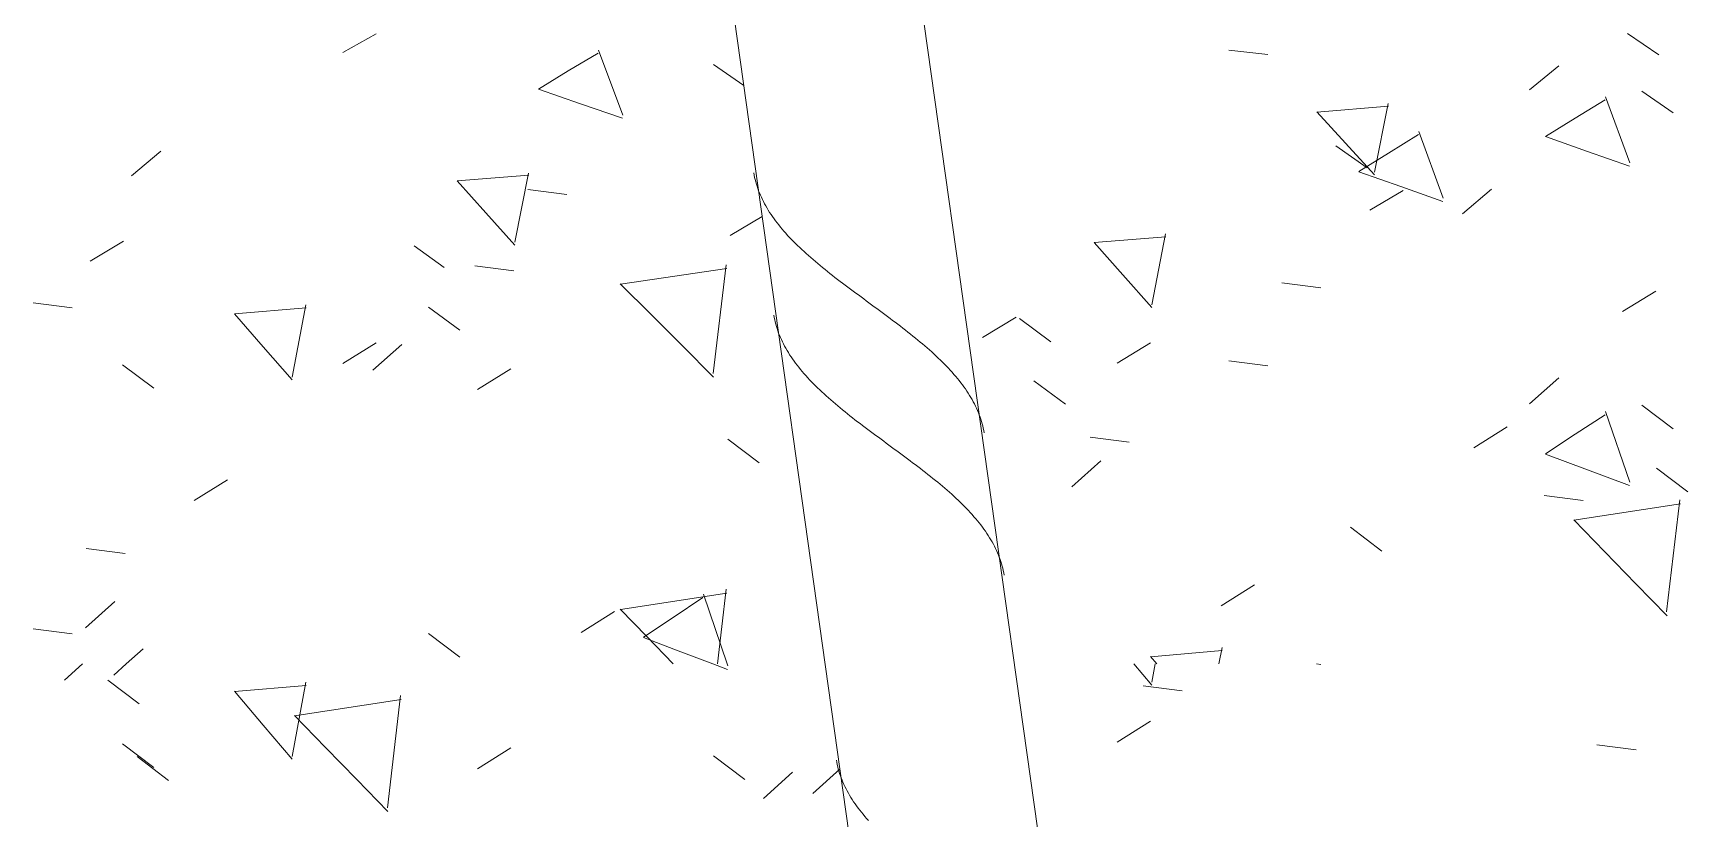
# Model space of a CAD drawing. Header units: inches. Extents: x -16566 to 235, y -92 to 81.
# Drawn here: x -16550.304 to -16545.886, y -52.539 to -50.44 of the extents above; entities that cross this region are included whole.
import ezdxf

# ---------------------------------------------------------------- set-up
doc = ezdxf.new("R2010")
doc.units = ezdxf.units.IN
doc.header["$MEASUREMENT"] = 0
doc.layers.add('A-WALL', color=113, linetype='Continuous', lineweight=18)
doc.layers.add('A-WALL-PATT', color=111, linetype='Continuous', lineweight=18)

# ---------------------------------------------------------------- blocks, each defined once
blk = doc.blocks.new('FP_1-DETAIL - FLOOR FRAMING - HOLLOWCORE SLAB FRONT')
at = {"layer": 'A-WALL-PATT', "color": 8, "lineweight": 9}
for p, q in [((16757.0613, -52.1552), (16757.0944, -52.1253)), ((16758.6608, -52.1253), (16758.6992, -52.1399)), ((16758.6985, -52.1253), (16758.7002, -52.1303)), ((16757.5438, -52.264), (16757.8284, -52.2204)), ((16757.8268, -52.2098), (16757.7914, -52.5095)), ((16759.809, -52.1841), (16759.9137, -52.1977)), ((16757.5437, -52.2633), (16757.6267, -52.3488)), ((16757.6267, -52.3488), (16757.7098, -52.4341)), ((16761.0209, -52.3417), (16761.1256, -52.3553)), ((16757.1233, -52.373), (16757.207, -52.4364)), ((16757.7098, -52.4341), (16757.7929, -52.5193)), ((16758.9275, -52.4713), (16758.9998, -52.4061))]:
    blk.add_line(p, q, dxfattribs=at)
blk = doc.blocks.new('FP_2-DETAIL - FLOOR FRAMING - HOLLOWCORE SLAB FRONT')
at = {"layer": 'A-WALL-PATT', "color": 8, "lineweight": 9}
for p, q in [((16758.6618, -50.5243), (16758.7432, -50.5802)), ((16760.4646, -50.7607), (16760.5442, -50.7115)), ((16760.5454, -50.7031), (16760.6103, -50.8814)), ((16760.3238, -50.7413), (16760.4076, -50.8005)), ((16760.385, -50.8101), (16760.4646, -50.7607)), ((16760.3853, -50.8106), (16760.4973, -50.8505)), ((16760.4973, -50.8505), (16760.6093, -50.8904)), ((16758.1661, -50.8584), (16758.2707, -50.8712)), ((16760.4146, -50.9136), (16760.5037, -50.8608)), ((16760.6616, -50.9234), (16760.7395, -50.8569)), ((16758.7064, -50.9813), (16758.7923, -50.9299)), ((16759.6783, -50.9999), (16759.8695, -50.9842)), ((16759.8693, -50.9761), (16759.8323, -51.1661)), ((16756.9982, -51.0493), (16757.0872, -50.9958)), ((16759.6783, -50.9993), (16759.7554, -51.0862)), ((16759.7554, -51.0862), (16759.8325, -51.1737)), ((16760.1791, -51.1075), (16760.2838, -51.1206)), ((16757.383, -51.1905), (16757.5743, -51.1745)), ((16757.383, -51.1899), (16757.4602, -51.2781)), ((16757.5741, -51.1663), (16757.5371, -51.3591)), ((16757.4602, -51.2781), (16757.5373, -51.3668)), ((16759.7399, -51.3222), (16759.829, -51.2676)), ((16757.0844, -51.3266), (16757.1681, -51.3887)), ((16758.0317, -51.392), (16758.1208, -51.3371)), ((16758.7007, -51.5254), (16758.7845, -51.5882)), ((16761.2419, -51.6873), (16761.2066, -51.9867)), ((16760.959, -51.7412), (16761.2436, -51.6979)), ((16760.3627, -51.7605), (16760.4465, -51.8238)), ((16760.9588, -51.7405), (16761.0419, -51.8257)), ((16756.9869, -51.8172), (16757.0916, -51.8308)), ((16761.0419, -51.8257), (16761.125, -51.9111)), ((16761.125, -51.9111), (16761.2081, -51.9966)), ((16758.5545, -52.0013), (16758.6341, -51.9483)), ((16758.6353, -51.9392), (16758.6985, -52.1253)), ((16758.4749, -52.0543), (16758.5545, -52.0013)), ((16757.0944, -52.1253), (16757.1392, -52.0847)), ((16758.4752, -52.0549), (16758.568, -52.0901)), ((16758.568, -52.0901), (16758.6608, -52.1253))]:
    blk.add_line(p, q, dxfattribs=at)
blk = doc.blocks.new('FP_3-DETAIL - FLOOR FRAMING - HOLLOWCORE SLAB FRONT')
at = {"layer": 'A-WALL-PATT', "color": 9, "lineweight": 9}
for p, q in [((16759.7845, -52.1253), (16759.8325, -52.1818)), ((16759.8414, -52.1253), (16759.8323, -52.174)), ((16760.2717, -52.1253), (16760.2838, -52.1268)), ((16757.5741, -52.1742), (16757.5371, -52.3723)), ((16757.383, -52.1993), (16757.5743, -52.1827)), ((16757.383, -52.1986), (16757.4602, -52.2894)), ((16757.4602, -52.2894), (16757.5373, -52.3801)), ((16759.7399, -52.3346), (16759.829, -52.2786)), ((16757.0844, -52.3391), (16757.1681, -52.4025)), ((16758.0317, -52.4058), (16758.1208, -52.3499))]:
    blk.add_line(p, q, dxfattribs=at)
blk = doc.blocks.new('FP_4-DETAIL - FLOOR FRAMING - HOLLOWCORE SLAB FRONT')
at = {"layer": 'A-WALL-PATT', "color": 9, "lineweight": 9}
for p, q in [((16757.6725, -50.492), (16757.7615, -50.4419)), ((16760.0377, -50.4857), (16760.1424, -50.4979)), ((16760.8409, -50.5918), (16760.9188, -50.5279)), ((16760.9631, -50.6673), (16761.0427, -50.6187)), ((16761.044, -50.6104), (16761.1089, -50.7868)), ((16761.141, -50.5954), (16761.2247, -50.6534)), ((16760.8835, -50.7163), (16760.9631, -50.6673)), ((16760.8838, -50.7168), (16760.9959, -50.7562)), ((16760.9959, -50.7562), (16761.1079, -50.7958)), ((16758.4135, -51.1111), (16758.6981, -51.0692)), ((16758.6964, -51.059), (16758.6611, -51.3499)), ((16758.4133, -51.1104), (16758.4964, -51.193)), ((16756.8456, -51.1607), (16756.9503, -51.1739)), ((16757.9015, -51.1723), (16757.9853, -51.2339)), ((16758.4964, -51.193), (16758.5795, -51.276)), ((16757.7526, -51.3406), (16757.8304, -51.2718)), ((16758.5795, -51.276), (16758.6626, -51.3596)), ((16759.5178, -51.3693), (16759.6016, -51.4316)), ((16760.6921, -51.5479), (16760.7811, -51.4925)), ((16759.6676, -51.5194), (16759.7723, -51.5329)), ((16759.6188, -51.6525), (16759.6966, -51.5827)), ((16761.1799, -51.6029), (16761.2637, -51.6659)), ((16757.2756, -51.6892), (16757.3647, -51.6335)), ((16760.8796, -51.6755), (16760.9843, -51.6891)), ((16760.0173, -51.9704), (16760.1064, -51.9144)), ((16756.9858, -52.0291), (16757.0637, -51.9586)), ((16758.3091, -52.0417), (16758.3982, -51.9857)), ((16760.0198, -52.0811), (16760.0115, -52.1253)), ((16759.8287, -52.1061), (16760.02, -52.0896)), ((16759.8287, -52.1055), (16759.8455, -52.1253))]:
    blk.add_line(p, q, dxfattribs=at)
blk = doc.blocks.new('FP_5-DETAIL - FLOOR FRAMING - HOLLOWCORE SLAB FRONT')
at = {"layer": 'A-WALL-PATT', "color": 9, "lineweight": 9}
for p, q in [((16756.9292, -52.1691), (16756.9776, -52.1253)), ((16757.0454, -52.1685), (16757.1292, -52.232)), ((16758.6618, -52.3708), (16758.7456, -52.4341)), ((16758.7954, -52.4852), (16758.8733, -52.4149))]:
    blk.add_line(p, q, dxfattribs=at)
blk = doc.blocks.new('FP_6-DETAIL - FLOOR FRAMING - HOLLOWCORE SLAB FRONT')
at = {"layer": 'A-WALL-PATT', "color": 9, "lineweight": 9}
for p, q in [((16761.1021, -50.4415), (16761.1858, -50.4984)), ((16758.2744, -50.5415), (16758.354, -50.4937)), ((16758.3553, -50.4856), (16758.4202, -50.6591)), ((16758.1948, -50.5897), (16758.2744, -50.5415)), ((16758.1951, -50.5902), (16758.3072, -50.6289)), ((16758.3072, -50.6289), (16758.4192, -50.6679)), ((16760.4638, -50.6281), (16760.4268, -50.8116)), ((16760.2727, -50.6511), (16760.464, -50.6359)), ((16760.2727, -50.6505), (16760.3498, -50.7343)), ((16757.1085, -50.8217), (16757.1864, -50.756)), ((16760.3498, -50.7343), (16760.427, -50.8189)), ((16757.9775, -50.8352), (16758.1687, -50.8197)), ((16757.9775, -50.8346), (16758.0546, -50.9202)), ((16758.1679, -50.8149), (16758.1315, -50.999)), ((16758.0546, -50.9202), (16758.1317, -51.0064)), ((16757.8626, -51.0084), (16757.9427, -51.0665)), ((16758.0247, -51.0623), (16758.1294, -51.0753)), ((16761.0889, -51.1839), (16761.178, -51.1298)), ((16759.3807, -51.2531), (16759.4698, -51.1987)), ((16759.4789, -51.2031), (16759.5627, -51.2647)), ((16757.6725, -51.3226), (16757.7615, -51.2679)), ((16760.0377, -51.3157), (16760.1424, -51.329)), ((16760.8409, -51.4306), (16760.9188, -51.3615)), ((16760.9631, -51.5119), (16761.0427, -51.4596)), ((16761.044, -51.4507), (16761.1089, -51.6395)), ((16761.141, -51.4345), (16761.2247, -51.497)), ((16760.8835, -51.5643), (16760.9631, -51.5119)), ((16760.8838, -51.5648), (16760.9959, -51.6069)), ((16760.9959, -51.6069), (16761.1079, -51.649)), ((16758.4135, -51.9803), (16758.6981, -51.9367)), ((16758.6964, -51.926), (16758.673, -52.1253)), ((16758.4133, -51.9795), (16758.4841, -52.0524)), ((16756.8456, -52.0317), (16756.9503, -52.0453)), ((16757.9015, -52.0437), (16757.9853, -52.1073)), ((16758.4841, -52.0524), (16758.5548, -52.1253))]:
    blk.add_line(p, q, dxfattribs=at)
blk = doc.blocks.new('Dowel6 - Dowel-1940222-DETAIL - FLOOR FRAMING - HOLLOWCORE SLAB FRONT')
at = {"layer": 'A-WALL', "lineweight": 9}
for name in ['FP_2-DETAIL - FLOOR FRAMING - HOLLOWCORE SLAB FRONT', 'FP_4-DETAIL - FLOOR FRAMING - HOLLOWCORE SLAB FRONT', 'FP_6-DETAIL - FLOOR FRAMING - HOLLOWCORE SLAB FRONT', 'FP_1-DETAIL - FLOOR FRAMING - HOLLOWCORE SLAB FRONT', 'FP_3-DETAIL - FLOOR FRAMING - HOLLOWCORE SLAB FRONT', 'FP_5-DETAIL - FLOOR FRAMING - HOLLOWCORE SLAB FRONT']:
    blk.add_blockref(name, (-16653.575, 0), dxfattribs=at)
blk = doc.blocks.new('FP_7-DETAIL - FLOOR FRAMING - HOLLOWCORE SLAB FRONT')
at = {"layer": 'A-WALL', "lineweight": 9}
for p, q in [((16758.5705, -49.3516), (16759.3501, -54.899)), ((16759.8551, -54.899), (16759.0754, -49.3516))]:
    blk.add_line(p, q, dxfattribs=at)
at = {"layer": 'A-WALL-PATT', "color": 8, "lineweight": 9}
for p, q in [((16758.7697, -50.8136), (16758.7708, -50.8197)), ((16758.7708, -50.8197), (16758.772, -50.8257)), ((16758.772, -50.8257), (16758.7734, -50.8317)), ((16758.7734, -50.8317), (16758.775, -50.8377)), ((16758.775, -50.8377), (16758.7767, -50.8436)), ((16758.7767, -50.8436), (16758.7785, -50.8496)), ((16758.7785, -50.8496), (16758.7805, -50.8555)), ((16758.7805, -50.8555), (16758.7826, -50.8614)), ((16758.7826, -50.8614), (16758.7849, -50.8672)), ((16758.7849, -50.8672), (16758.7874, -50.8731)), ((16758.7874, -50.8731), (16758.79, -50.8789)), ((16758.79, -50.8789), (16758.7927, -50.8847)), ((16758.7927, -50.8847), (16758.7956, -50.8905)), ((16758.7956, -50.8905), (16758.7986, -50.8963)), ((16758.7986, -50.8963), (16758.8018, -50.902)), ((16758.8018, -50.902), (16758.8051, -50.9078)), ((16758.8051, -50.9078), (16758.8085, -50.9135)), ((16758.8085, -50.9135), (16758.8121, -50.9192)), ((16758.8121, -50.9192), (16758.8158, -50.9249)), ((16758.8158, -50.9249), (16758.8197, -50.9305)), ((16758.8197, -50.9305), (16758.8237, -50.9361)), ((16758.8237, -50.9361), (16758.8278, -50.9418)), ((16758.8278, -50.9418), (16758.832, -50.9474)), ((16758.832, -50.9474), (16758.8364, -50.9529)), ((16758.8364, -50.9529), (16758.8409, -50.9585)), ((16758.8409, -50.9585), (16758.8456, -50.9641)), ((16758.8456, -50.9641), (16758.8503, -50.9696)), ((16758.8503, -50.9696), (16758.8552, -50.9751)), ((16758.8552, -50.9751), (16758.8601, -50.9806)), ((16758.8601, -50.9806), (16758.8652, -50.9861)), ((16758.8652, -50.9861), (16758.8704, -50.9915)), ((16758.8704, -50.9915), (16758.8758, -50.997)), ((16758.8758, -50.997), (16758.8812, -51.0024)), ((16758.8812, -51.0024), (16758.8867, -51.0078)), ((16758.8867, -51.0078), (16758.8923, -51.0132)), ((16758.8923, -51.0132), (16758.898, -51.0186)), ((16758.898, -51.0186), (16758.9038, -51.024)), ((16758.9038, -51.024), (16758.9097, -51.0294)), ((16758.9097, -51.0294), (16758.9157, -51.0347)), ((16758.9157, -51.0347), (16758.9218, -51.0401)), ((16758.9218, -51.0401), (16758.928, -51.0454)), ((16758.928, -51.0454), (16758.9342, -51.0507)), ((16758.9342, -51.0507), (16758.9405, -51.056)), ((16758.9405, -51.056), (16758.9469, -51.0613)), ((16758.9469, -51.0613), (16758.9533, -51.0666)), ((16758.9533, -51.0666), (16758.9599, -51.0719)), ((16758.9599, -51.0719), (16758.9664, -51.0772)), ((16758.9664, -51.0772), (16758.9731, -51.0824)), ((16758.9731, -51.0824), (16758.9798, -51.0877)), ((16758.9798, -51.0877), (16758.9865, -51.093)), ((16758.9865, -51.093), (16758.9933, -51.0982)), ((16758.9933, -51.0982), (16759.0001, -51.1034)), ((16759.0001, -51.1034), (16759.007, -51.1087)), ((16759.007, -51.1087), (16759.0139, -51.1139)), ((16759.0139, -51.1139), (16759.0209, -51.1191)), ((16759.0209, -51.1191), (16759.0279, -51.1243)), ((16759.0279, -51.1243), (16759.0349, -51.1295)), ((16759.0349, -51.1295), (16759.0419, -51.1347)), ((16759.0419, -51.1347), (16759.0489, -51.1399)), ((16759.0489, -51.1399), (16759.056, -51.1452)), ((16759.056, -51.1452), (16759.0631, -51.1504)), ((16759.0631, -51.1504), (16759.0701, -51.1556)), ((16759.0701, -51.1556), (16759.0772, -51.1608)), ((16759.0772, -51.1608), (16759.0843, -51.166)), ((16758.8231, -51.1938), (16758.8242, -51.1998)), ((16758.8242, -51.1998), (16758.8255, -51.2059)), ((16759.0843, -51.166), (16759.0914, -51.1712)), ((16759.0914, -51.1712), (16759.0985, -51.1764)), ((16759.0985, -51.1764), (16759.1055, -51.1816)), ((16759.1055, -51.1816), (16759.1126, -51.1868)), ((16759.1126, -51.1868), (16759.1196, -51.192)), ((16759.1196, -51.192), (16759.1266, -51.1972)), ((16759.1266, -51.1972), (16759.1336, -51.2024)), ((16759.1336, -51.2024), (16759.1405, -51.2076)), ((16758.8255, -51.2059), (16758.8269, -51.2119)), ((16758.8269, -51.2119), (16758.8284, -51.2178)), ((16758.8284, -51.2178), (16758.8301, -51.2238)), ((16758.8301, -51.2238), (16758.8319, -51.2297)), ((16758.8319, -51.2297), (16758.8339, -51.2357)), ((16758.8339, -51.2357), (16758.8361, -51.2415)), ((16758.8361, -51.2415), (16758.8384, -51.2474)), ((16758.8384, -51.2474), (16758.8408, -51.2533)), ((16759.1405, -51.2076), (16759.1474, -51.2129)), ((16759.1474, -51.2129), (16759.1543, -51.2181)), ((16759.1543, -51.2181), (16759.1611, -51.2233)), ((16759.1611, -51.2233), (16759.1679, -51.2286)), ((16759.1679, -51.2286), (16759.1747, -51.2338)), ((16759.1747, -51.2338), (16759.1814, -51.2391)), ((16759.1814, -51.2391), (16759.188, -51.2443)), ((16759.188, -51.2443), (16759.1946, -51.2496)), ((16759.1946, -51.2496), (16759.2011, -51.2549)), ((16758.8408, -51.2533), (16758.8434, -51.2591)), ((16758.8434, -51.2591), (16758.8461, -51.2649)), ((16758.8461, -51.2649), (16758.849, -51.2707)), ((16758.849, -51.2707), (16758.852, -51.2765)), ((16758.852, -51.2765), (16758.8552, -51.2822)), ((16758.8552, -51.2822), (16758.8585, -51.288)), ((16758.8585, -51.288), (16758.862, -51.2937)), ((16758.862, -51.2937), (16758.8655, -51.2994)), ((16759.2011, -51.2549), (16759.2076, -51.2602)), ((16759.2076, -51.2602), (16759.2139, -51.2655)), ((16759.2139, -51.2655), (16759.2202, -51.2708)), ((16759.2202, -51.2708), (16759.2265, -51.2761)), ((16759.2265, -51.2761), (16759.2326, -51.2814)), ((16759.2326, -51.2814), (16759.2387, -51.2868)), ((16759.2387, -51.2868), (16759.2447, -51.2921)), ((16759.2447, -51.2921), (16759.2506, -51.2975)), ((16758.8655, -51.2994), (16758.8693, -51.305)), ((16758.8693, -51.305), (16758.8731, -51.3107)), ((16758.8731, -51.3107), (16758.8771, -51.3163)), ((16758.8771, -51.3163), (16758.8812, -51.3219)), ((16758.8812, -51.3219), (16758.8855, -51.3275)), ((16758.8855, -51.3275), (16758.8899, -51.3331)), ((16758.8899, -51.3331), (16758.8944, -51.3387)), ((16759.2506, -51.2975), (16759.2564, -51.3029)), ((16759.2564, -51.3029), (16759.2621, -51.3083)), ((16759.2621, -51.3083), (16759.2678, -51.3137)), ((16759.2678, -51.3137), (16759.2733, -51.3191)), ((16759.2733, -51.3191), (16759.2787, -51.3245)), ((16759.2787, -51.3245), (16759.284, -51.33)), ((16759.284, -51.33), (16759.2892, -51.3354)), ((16759.2892, -51.3354), (16759.2943, -51.3409)), ((16758.8944, -51.3387), (16758.899, -51.3442)), ((16758.899, -51.3442), (16758.9037, -51.3498)), ((16758.9037, -51.3498), (16758.9086, -51.3553)), ((16758.9086, -51.3553), (16758.9136, -51.3608)), ((16758.9136, -51.3608), (16758.9187, -51.3663)), ((16758.9187, -51.3663), (16758.9239, -51.3717)), ((16758.9239, -51.3717), (16758.9292, -51.3772)), ((16758.9292, -51.3772), (16758.9346, -51.3826)), ((16759.2943, -51.3409), (16759.2993, -51.3464)), ((16759.2993, -51.3464), (16759.3041, -51.3519)), ((16759.3041, -51.3519), (16759.3089, -51.3575)), ((16759.3089, -51.3575), (16759.3135, -51.363)), ((16759.3135, -51.363), (16759.318, -51.3686)), ((16759.318, -51.3686), (16759.3224, -51.3741)), ((16759.3224, -51.3741), (16759.3266, -51.3797)), ((16759.3266, -51.3797), (16759.3308, -51.3854)), ((16758.9346, -51.3826), (16758.9401, -51.388)), ((16758.9401, -51.388), (16758.9457, -51.3934)), ((16758.9457, -51.3934), (16758.9515, -51.3988)), ((16758.9515, -51.3988), (16758.9573, -51.4042)), ((16758.9573, -51.4042), (16758.9632, -51.4096)), ((16758.9632, -51.4096), (16758.9692, -51.4149)), ((16758.9692, -51.4149), (16758.9752, -51.4203)), ((16758.9752, -51.4203), (16758.9814, -51.4256)), ((16758.9814, -51.4256), (16758.9876, -51.4309)), ((16759.3308, -51.3854), (16759.3348, -51.391)), ((16759.3348, -51.391), (16759.3386, -51.3967)), ((16759.3386, -51.3967), (16759.3423, -51.4023)), ((16759.3423, -51.4023), (16759.3459, -51.408)), ((16759.3459, -51.408), (16759.3494, -51.4137)), ((16759.3494, -51.4137), (16759.3527, -51.4195)), ((16759.3527, -51.4195), (16759.3558, -51.4252)), ((16759.3558, -51.4252), (16759.3589, -51.431)), ((16758.9876, -51.4309), (16758.9939, -51.4362)), ((16758.9939, -51.4362), (16759.0003, -51.4415)), ((16759.0003, -51.4415), (16759.0068, -51.4468)), ((16759.0068, -51.4468), (16759.0133, -51.4521)), ((16759.0133, -51.4521), (16759.0199, -51.4574)), ((16759.0199, -51.4574), (16759.0265, -51.4626)), ((16759.0265, -51.4626), (16759.0332, -51.4679)), ((16759.0332, -51.4679), (16759.0399, -51.4731)), ((16759.3589, -51.431), (16759.3618, -51.4368)), ((16759.3618, -51.4368), (16759.3645, -51.4426)), ((16759.3645, -51.4426), (16759.3671, -51.4484)), ((16759.3671, -51.4484), (16759.3695, -51.4543)), ((16759.3695, -51.4543), (16759.3718, -51.4601)), ((16759.3718, -51.4601), (16759.374, -51.466)), ((16759.374, -51.466), (16759.3759, -51.472)), ((16759.0399, -51.4731), (16759.0467, -51.4784)), ((16759.0467, -51.4784), (16759.0536, -51.4836)), ((16759.0536, -51.4836), (16759.0604, -51.4888)), ((16759.0604, -51.4888), (16759.0674, -51.4941)), ((16759.0674, -51.4941), (16759.0743, -51.4993)), ((16759.0743, -51.4993), (16759.0813, -51.5045)), ((16759.0813, -51.5045), (16759.0883, -51.5097)), ((16759.0883, -51.5097), (16759.0953, -51.5149)), ((16759.3759, -51.472), (16759.3778, -51.4779)), ((16759.3778, -51.4779), (16759.3795, -51.4839)), ((16759.3795, -51.4839), (16759.381, -51.4898)), ((16759.381, -51.4898), (16759.3824, -51.4958)), ((16759.3824, -51.4958), (16759.3836, -51.5019)), ((16759.3836, -51.5019), (16759.3847, -51.5079)), ((16759.0953, -51.5149), (16759.1024, -51.5201)), ((16759.1024, -51.5201), (16759.1094, -51.5253)), ((16759.1094, -51.5253), (16759.1165, -51.5305)), ((16759.1165, -51.5305), (16759.1236, -51.5357)), ((16759.1236, -51.5357), (16759.1307, -51.5409)), ((16759.1307, -51.5409), (16759.1377, -51.5461)), ((16759.1377, -51.5461), (16759.1448, -51.5513)), ((16759.1448, -51.5513), (16759.1519, -51.5565)), ((16759.1519, -51.5565), (16759.1589, -51.5617)), ((16759.1589, -51.5617), (16759.166, -51.567)), ((16759.166, -51.567), (16759.173, -51.5722)), ((16759.173, -51.5722), (16759.18, -51.5774)), ((16759.18, -51.5774), (16759.187, -51.5826)), ((16759.187, -51.5826), (16759.1939, -51.5878)), ((16759.1939, -51.5878), (16759.2009, -51.593)), ((16759.2009, -51.593), (16759.2077, -51.5983)), ((16759.2077, -51.5983), (16759.2146, -51.6035)), ((16759.2146, -51.6035), (16759.2214, -51.6087)), ((16759.2214, -51.6087), (16759.2281, -51.614)), ((16759.2281, -51.614), (16759.2348, -51.6192)), ((16759.2348, -51.6192), (16759.2414, -51.6245)), ((16759.2414, -51.6245), (16759.248, -51.6298)), ((16759.248, -51.6298), (16759.2545, -51.6351)), ((16759.2545, -51.6351), (16759.261, -51.6403)), ((16759.261, -51.6403), (16759.2674, -51.6456)), ((16759.2674, -51.6456), (16759.2737, -51.651)), ((16759.2737, -51.651), (16759.2799, -51.6563)), ((16759.2799, -51.6563), (16759.2861, -51.6616)), ((16759.2861, -51.6616), (16759.2921, -51.667)), ((16759.2921, -51.667), (16759.2981, -51.6723)), ((16759.2981, -51.6723), (16759.304, -51.6777)), ((16759.304, -51.6777), (16759.3098, -51.6831)), ((16759.3098, -51.6831), (16759.3156, -51.6884)), ((16759.3156, -51.6884), (16759.3212, -51.6939)), ((16759.3212, -51.6939), (16759.3267, -51.6993)), ((16759.3267, -51.6993), (16759.3321, -51.7047)), ((16759.3321, -51.7047), (16759.3374, -51.7102)), ((16759.3374, -51.7102), (16759.3426, -51.7156)), ((16759.3426, -51.7156), (16759.3477, -51.7211)), ((16759.3477, -51.7211), (16759.3527, -51.7266)), ((16759.3527, -51.7266), (16759.3576, -51.7321)), ((16759.3576, -51.7321), (16759.3623, -51.7376)), ((16759.3623, -51.7376), (16759.3669, -51.7432)), ((16759.3669, -51.7432), (16759.3714, -51.7487)), ((16759.3714, -51.7487), (16759.3758, -51.7543)), ((16759.3758, -51.7543), (16759.3801, -51.7599)), ((16759.3801, -51.7599), (16759.3842, -51.7655)), ((16759.3842, -51.7655), (16759.3882, -51.7712)), ((16759.3882, -51.7712), (16759.392, -51.7768)), ((16759.392, -51.7768), (16759.3958, -51.7825)), ((16759.3958, -51.7825), (16759.3994, -51.7882)), ((16759.3994, -51.7882), (16759.4028, -51.7939)), ((16759.4028, -51.7939), (16759.4061, -51.7996)), ((16759.4061, -51.7996), (16759.4093, -51.8054)), ((16759.4093, -51.8054), (16759.4123, -51.8112)), ((16759.4123, -51.8112), (16759.4152, -51.817)), ((16759.4152, -51.817), (16759.4179, -51.8228)), ((16759.4179, -51.8228), (16759.4205, -51.8286)), ((16759.4205, -51.8286), (16759.4229, -51.8345)), ((16759.4229, -51.8345), (16759.4252, -51.8403)), ((16759.4252, -51.8403), (16759.4274, -51.8462)), ((16759.4274, -51.8462), (16759.4294, -51.8521)), ((16759.4294, -51.8521), (16759.4312, -51.8581)), ((16759.4312, -51.8581), (16759.4329, -51.864)), ((16759.4329, -51.864), (16759.4345, -51.87)), ((16759.4345, -51.87), (16759.4358, -51.876)), ((16759.4358, -51.876), (16759.4371, -51.882)), ((16759.4371, -51.882), (16759.4382, -51.8881)), ((16758.9902, -52.3821), (16758.9912, -52.3882)), ((16758.9912, -52.3882), (16758.9925, -52.3942)), ((16758.9925, -52.3942), (16758.9939, -52.4002)), ((16758.9939, -52.4002), (16758.9954, -52.4062)), ((16758.9954, -52.4062), (16758.9971, -52.4121)), ((16758.9971, -52.4121), (16758.9989, -52.4181)), ((16758.9989, -52.4181), (16759.0009, -52.424)), ((16759.0009, -52.424), (16759.0031, -52.4299)), ((16759.0031, -52.4299), (16759.0054, -52.4357)), ((16759.0054, -52.4357), (16759.0078, -52.4416)), ((16759.0078, -52.4416), (16759.0104, -52.4474)), ((16759.0104, -52.4474), (16759.0131, -52.4532)), ((16759.0131, -52.4532), (16759.016, -52.459)), ((16759.016, -52.459), (16759.019, -52.4648)), ((16759.019, -52.4648), (16759.0222, -52.4706)), ((16759.0222, -52.4706), (16759.0255, -52.4763)), ((16759.0255, -52.4763), (16759.029, -52.482)), ((16759.029, -52.482), (16759.0325, -52.4877)), ((16759.0325, -52.4877), (16759.0363, -52.4934)), ((16759.0363, -52.4934), (16759.0401, -52.499)), ((16759.0401, -52.499), (16759.0441, -52.5047)), ((16759.0441, -52.5047), (16759.0482, -52.5103)), ((16759.0482, -52.5103), (16759.0525, -52.5159)), ((16759.0525, -52.5159), (16759.0569, -52.5214)), ((16759.0569, -52.5214), (16759.0614, -52.527)), ((16759.0614, -52.527), (16759.066, -52.5326)), ((16759.066, -52.5326), (16759.0707, -52.5381)), ((16759.0707, -52.5381), (16759.0756, -52.5436))]:
    blk.add_line(p, q, dxfattribs=at)
blk = doc.blocks.new('Dowel10 - Dowel-1940377-DETAIL - FLOOR FRAMING - HOLLOWCORE SLAB FRONT')
at = {"layer": 'A-WALL', "lineweight": 9}
blk.add_blockref('FP_7-DETAIL - FLOOR FRAMING - HOLLOWCORE SLAB FRONT', (-16653.575, 0), dxfattribs=at)

msp = doc.modelspace()

# ---------------------------------------------------------------- block references
at = {"layer": 'A-WALL', "lineweight": 9}
for name in ['Dowel6 - Dowel-1940222-DETAIL - FLOOR FRAMING - HOLLOWCORE SLAB FRONT', 'Dowel10 - Dowel-1940377-DETAIL - FLOOR FRAMING - HOLLOWCORE SLAB FRONT']:
    msp.add_blockref(name, (-16653.57497, 0), dxfattribs=at)

doc.saveas('drawing.dxf')
